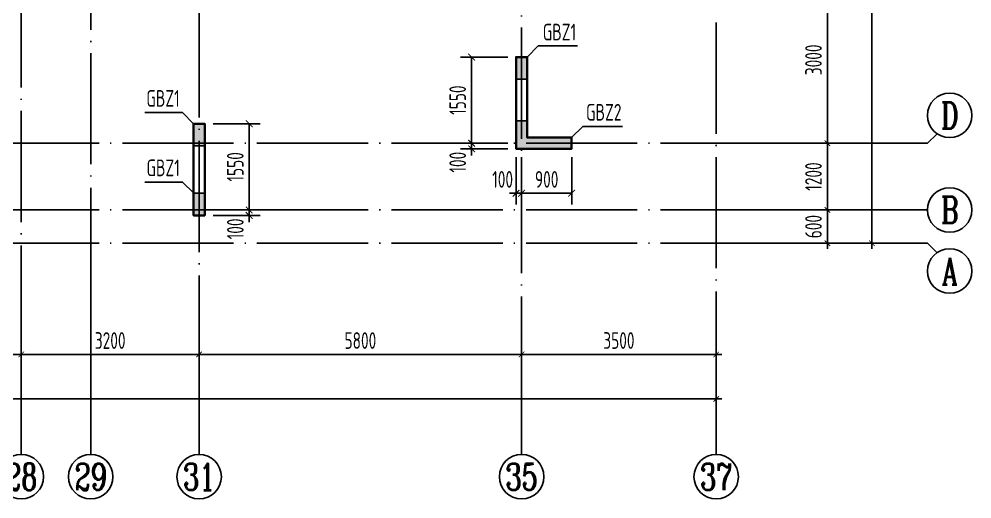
# Model space of a CAD drawing. Extents: x -1307975 to -76406, y -96289 to 379359.
# Drawn here: x -934397 to -917257, y 71868 to 80502 of the extents above; entities that cross this region are included whole.
import ezdxf
from ezdxf.enums import TextEntityAlignment as Align

# ---------------------------------------------------------------- set-up
doc = ezdxf.new("R2010")
doc.units = 0
doc.header["$LTSCALE"] = 1000
doc.linetypes.add('DOTE', pattern=[2.42, 2, -0.2, 0.02, -0.2])
doc.layers.get('0').update_dxf_attribs({"linetype": 'CONTINUOUS'})
doc.layers.get('DEFPOINTS').update_dxf_attribs({"linetype": 'CONTINUOUS'})
for name, color, linetype in [('A-AXIS', 1, 'CONTINUOUS'), ('A-DOTE', 10, 'DOTE'), ('AXIS_NUM', 7, 'CONTINUOUS'), ('S-Q墙实线', 6, 'CONTINUOUS'), ('S-Q墙标注', 3, 'CONTINUOUS'), ('S-X详图填充', 252, 'CONTINUOUS'), ('S-X详图实线', 4, 'CONTINUOUS'), ('S-Y一般标注', 3, 'CONTINUOUS'), ('S-Z柱编号', 6, 'CONTINUOUS')]:
    doc.layers.add(name, color=color, linetype=linetype)
doc.styles.add('TSSD_Axis', font='complex.shx', dxfattribs={"width": 0.7, "bigfont": 'hztxt.shx'})
doc.styles.add('TSSD_DIMENSION', font='Tssdeng.shx', dxfattribs={"width": 0.7, "bigfont": 'tssdchn.shx'})
doc.styles.add('TSSD_REIN', font='tssdeng.shx', dxfattribs={"width": 0.7, "height": 300, "bigfont": 'tssdchn.shx'})
doc.styles.add('结构文字', font='zstxt.shx', dxfattribs={"width": 0.7, "bigfont": 'zshz.shx'})
doc.dimstyles.new('STRUCK', dxfattribs={"dimtxt": 400, "dimasz": 121, "dimexe": 200, "dimexo": 150, "dimgap": 115, "dimtad": 1, "dimdec": 0, "dimdsep": 46, "dimtxsty": '结构文字', "dimblk": 'ARCHTICK', "dimcen": 400, "dimclrd": 3, "dimclre": 3, "dimclrt": 7, "dimadec": 0, "dimazin": 0, "dimtfac": 1, "dimtdec": 0, "dimtix": 1, "dimtmove": 2, "dimatfit": 3, "dimldrblk": '_DIMX', "dimfxl": 1, "dimtolj": 1, "dimtzin": 0, "dimarcsym": 0})
doc.dimstyles.new('TSSD_100_100', dxfattribs={"dimtxt": 300, "dimasz": 100, "dimexe": 100, "dimexo": 250, "dimgap": 100, "dimtad": 1, "dimdec": 0, "dimzin": 0, "dimdsep": 46, "dimtxsty": 'TSSD_DIMENSION', "dimblk": 'ARCHTICK', "dimcen": 0, "dimdle": 100, "dimclrt": 7, "dimadec": 0, "dimazin": 0, "dimtfac": 1, "dimtdec": 0, "dimtix": 1, "dimtmove": 2, "dimatfit": 3, "dimldrblk": 'ARCHTICK', "dimfxl": 1, "dimtolj": 1, "dimtzin": 0, "dimarcsym": 0})

# ---------------------------------------------------------------- blocks, each defined once
blk = doc.blocks.new('_ArchTick')
at = {"color": 0, "linetype": 'ByBlock', "const_width": 0.15}
blk.add_lwpolyline([(-0.5, -0.5), (0.5, 0.5)], dxfattribs=at)
blk = doc.blocks.new('*D306')
at = {"layer": 'DEFPOINTS', "color": 0, "transparency": 16777216}
for p in [(42100, 3600), (45300, 3600), (45300, 2600)]:
    blk.add_point(p, dxfattribs=at)
at = {"layer": 'S-Y一般标注', "color": 0, "lineweight": -2, "transparency": 16777216}
for p, q in [((42100, 3350), (42100, 2500)), ((45300, 3350), (45300, 2500)), ((42000, 2600), (45400, 2600))]:
    blk.add_line(p, q, dxfattribs=at)
at = {"layer": 'S-Y一般标注', "color": 0, "lineweight": -2, "transparency": 16777216, "xscale": 100, "yscale": 100, "zscale": 100, "rotation": 180}
blk.add_blockref('_ArchTick', (42100, 2600), dxfattribs=at)
at = {"layer": 'S-Y一般标注', "color": 0, "lineweight": -2, "transparency": 16777216, "xscale": 100, "yscale": 100, "zscale": 100}
blk.add_blockref('_ArchTick', (45300, 2600), dxfattribs=at)
at = {"layer": 'S-Y一般标注', "color": 7, "transparency": 16777216, "insert": (43700, 2850), "char_height": 300, "attachment_point": 5, "style": 'TSSD_DIMENSION'}
blk.add_mtext('\\A1;3200', dxfattribs=at)
blk = doc.blocks.new('ts_axno')
at = {"color": 0, "linetype": 'ByBlock', "lineweight": -2}
blk.add_circle((0, 0), 0.5, dxfattribs=at)
at = {"color": 0, "linetype": 'ByBlock', "lineweight": -2, "style": 'TSSD_Axis', "width": 0.7}
blk.add_attdef('A', text='', height=0.6, dxfattribs=at).set_placement((0, 0), align=Align.MIDDLE_CENTER)
blk = doc.blocks.new('*D307')
at = {"layer": 'DEFPOINTS', "color": 0, "transparency": 16777216}
for p in [(45300, 3600), (51100, 3600), (51100, 2600)]:
    blk.add_point(p, dxfattribs=at)
at = {"layer": 'S-Y一般标注', "color": 0, "lineweight": -2, "transparency": 16777216}
for p, q in [((45300, 3350), (45300, 2500)), ((51100, 3350), (51100, 2500)), ((45200, 2600), (51200, 2600))]:
    blk.add_line(p, q, dxfattribs=at)
at = {"layer": 'S-Y一般标注', "color": 0, "lineweight": -2, "transparency": 16777216, "xscale": 100, "yscale": 100, "zscale": 100, "rotation": 180}
blk.add_blockref('_ArchTick', (45300, 2600), dxfattribs=at)
at = {"layer": 'S-Y一般标注', "color": 0, "lineweight": -2, "transparency": 16777216, "xscale": 100, "yscale": 100, "zscale": 100}
blk.add_blockref('_ArchTick', (51100, 2600), dxfattribs=at)
at = {"layer": 'S-Y一般标注', "color": 7, "transparency": 16777216, "insert": (48200, 2850), "char_height": 300, "attachment_point": 5, "style": 'TSSD_DIMENSION'}
blk.add_mtext('\\A1;5800', dxfattribs=at)
blk = doc.blocks.new('*D308')
at = {"layer": 'DEFPOINTS', "color": 0, "transparency": 16777216}
for p in [(51100, 3600), (54600, 3600), (54600, 2600)]:
    blk.add_point(p, dxfattribs=at)
at = {"layer": 'S-Y一般标注', "color": 0, "lineweight": -2, "transparency": 16777216}
for p, q in [((51100, 3350), (51100, 2500)), ((54600, 3350), (54600, 2500)), ((51000, 2600), (54700, 2600))]:
    blk.add_line(p, q, dxfattribs=at)
at = {"layer": 'S-Y一般标注', "color": 0, "lineweight": -2, "transparency": 16777216, "xscale": 100, "yscale": 100, "zscale": 100, "rotation": 180}
blk.add_blockref('_ArchTick', (51100, 2600), dxfattribs=at)
at = {"layer": 'S-Y一般标注', "color": 0, "lineweight": -2, "transparency": 16777216, "xscale": 100, "yscale": 100, "zscale": 100}
blk.add_blockref('_ArchTick', (54600, 2600), dxfattribs=at)
at = {"layer": 'S-Y一般标注', "color": 7, "transparency": 16777216, "insert": (52850, 2850), "char_height": 300, "attachment_point": 5, "style": 'TSSD_DIMENSION'}
blk.add_mtext('\\A1;3500', dxfattribs=at)
blk = doc.blocks.new('*D309')
at = {"layer": 'DEFPOINTS', "color": 0, "transparency": 16777216}
for p in [(4600, 3600), (54600, 3600), (54600, 1800)]:
    blk.add_point(p, dxfattribs=at)
at = {"layer": 'S-Y一般标注', "color": 0, "lineweight": -2, "transparency": 16777216}
for p, q in [((4600, 3350), (4600, 1700)), ((54600, 3350), (54600, 1700)), ((4500, 1800), (54700, 1800))]:
    blk.add_line(p, q, dxfattribs=at)
at = {"layer": 'S-Y一般标注', "color": 0, "lineweight": -2, "transparency": 16777216, "xscale": 100, "yscale": 100, "zscale": 100, "rotation": 180}
blk.add_blockref('_ArchTick', (4600, 1800), dxfattribs=at)
at = {"layer": 'S-Y一般标注', "color": 0, "lineweight": -2, "transparency": 16777216, "xscale": 100, "yscale": 100, "zscale": 100}
blk.add_blockref('_ArchTick', (54600, 1800), dxfattribs=at)
at = {"layer": 'S-Y一般标注', "color": 7, "transparency": 16777216, "insert": (29600, 2050), "char_height": 300, "attachment_point": 5, "style": 'TSSD_DIMENSION'}
blk.add_mtext('\\A1;50000', dxfattribs=at)
blk = doc.blocks.new('*D313')
at = {"layer": 'DEFPOINTS', "color": 0, "transparency": 16777216}
for p in [(38900, 3600), (42100, 3600), (42100, 2600)]:
    blk.add_point(p, dxfattribs=at)
at = {"layer": 'S-Y一般标注', "color": 0, "lineweight": -2, "transparency": 16777216}
for p, q in [((38900, 3350), (38900, 2500)), ((42100, 3350), (42100, 2500)), ((38800, 2600), (42200, 2600))]:
    blk.add_line(p, q, dxfattribs=at)
at = {"layer": 'S-Y一般标注', "color": 0, "lineweight": -2, "transparency": 16777216, "xscale": 100, "yscale": 100, "zscale": 100, "rotation": 180}
blk.add_blockref('_ArchTick', (38900, 2600), dxfattribs=at)
at = {"layer": 'S-Y一般标注', "color": 0, "lineweight": -2, "transparency": 16777216, "xscale": 100, "yscale": 100, "zscale": 100}
blk.add_blockref('_ArchTick', (42100, 2600), dxfattribs=at)
at = {"layer": 'S-Y一般标注', "color": 7, "transparency": 16777216, "insert": (40500, 2850), "char_height": 300, "attachment_point": 5, "style": 'TSSD_DIMENSION'}
blk.add_mtext('\\A1;3200', dxfattribs=at)
blk = doc.blocks.new('*D314')
at = {"layer": 'DEFPOINTS', "color": 0, "transparency": 16777216}
for p in [(55600, 5200), (56600, 5200), (55600, 4600)]:
    blk.add_point(p, dxfattribs=at)
at = {"layer": 'S-Y一般标注', "color": 0, "lineweight": -2, "transparency": 16777216}
for p, q in [((55850, 5200), (56700, 5200)), ((56600, 5200), (56600, 5300)), ((56600, 4600), (56600, 5200)), ((55850, 4600), (56700, 4600)), ((56600, 4600), (56600, 4500))]:
    blk.add_line(p, q, dxfattribs=at)
at = {"layer": 'S-Y一般标注', "color": 0, "lineweight": -2, "transparency": 16777216, "xscale": 100, "yscale": 100, "zscale": 100}
for p, rotation in [((56600, 5200), 270), ((56600, 4600), 90)]:
    blk.add_blockref('_ArchTick', p, dxfattribs=dict(at, rotation=rotation))
at = {"layer": 'S-Y一般标注', "color": 7, "transparency": 16777216, "insert": (56350, 4900), "char_height": 300, "attachment_point": 5, "rotation": 90, "style": 'TSSD_DIMENSION'}
blk.add_mtext('\\A1;600', dxfattribs=at)
blk = doc.blocks.new('*D320')
at = {"layer": 'DEFPOINTS', "color": 0, "transparency": 16777216}
for p in [(55600, 17150), (57400, 17150), (55600, 4600)]:
    blk.add_point(p, dxfattribs=at)
at = {"layer": 'S-Y一般标注', "color": 0, "lineweight": -2, "transparency": 16777216}
for p, q in [((55850, 17150), (57500, 17150)), ((57400, 4500), (57400, 17250)), ((55850, 4600), (57500, 4600))]:
    blk.add_line(p, q, dxfattribs=at)
at = {"layer": 'S-Y一般标注', "color": 0, "lineweight": -2, "transparency": 16777216, "xscale": 100, "yscale": 100, "zscale": 100}
for p, rotation in [((57400, 17150), 90), ((57400, 4600), 270)]:
    blk.add_blockref('_ArchTick', p, dxfattribs=dict(at, rotation=rotation))
at = {"layer": 'S-Y一般标注', "color": 7, "transparency": 16777216, "insert": (57150, 10875), "char_height": 300, "attachment_point": 5, "rotation": 90, "style": 'TSSD_DIMENSION'}
blk.add_mtext('\\A1;12550', dxfattribs=at)
blk = doc.blocks.new('*D322')
at = {"layer": 'DEFPOINTS', "color": 0, "transparency": 16777216}
for p in [(55600, 6400), (56600, 6400), (55600, 5200)]:
    blk.add_point(p, dxfattribs=at)
at = {"layer": 'S-Y一般标注', "color": 0, "lineweight": -2, "transparency": 16777216}
for p, q in [((55850, 6400), (56700, 6400)), ((56600, 5100), (56600, 6500)), ((55850, 5200), (56700, 5200))]:
    blk.add_line(p, q, dxfattribs=at)
at = {"layer": 'S-Y一般标注', "color": 0, "lineweight": -2, "transparency": 16777216, "xscale": 100, "yscale": 100, "zscale": 100}
for p, rotation in [((56600, 6400), 90), ((56600, 5200), 270)]:
    blk.add_blockref('_ArchTick', p, dxfattribs=dict(at, rotation=rotation))
at = {"layer": 'S-Y一般标注', "color": 7, "transparency": 16777216, "insert": (56350, 5800), "char_height": 300, "attachment_point": 5, "rotation": 90, "style": 'TSSD_DIMENSION'}
blk.add_mtext('\\A1;1200', dxfattribs=at)
blk = doc.blocks.new('*D323')
at = {"layer": 'DEFPOINTS', "color": 0, "transparency": 16777216}
for p in [(55600, 9400), (56600, 9400), (55600, 6400)]:
    blk.add_point(p, dxfattribs=at)
at = {"layer": 'S-Y一般标注', "color": 0, "lineweight": -2, "transparency": 16777216}
for p, q in [((56600, 6300), (56600, 9500)), ((55850, 9400), (56700, 9400)), ((55850, 6400), (56700, 6400))]:
    blk.add_line(p, q, dxfattribs=at)
at = {"layer": 'S-Y一般标注', "color": 0, "lineweight": -2, "transparency": 16777216, "xscale": 100, "yscale": 100, "zscale": 100}
for p, rotation in [((56600, 9400), 90), ((56600, 6400), 270)]:
    blk.add_blockref('_ArchTick', p, dxfattribs=dict(at, rotation=rotation))
at = {"layer": 'S-Y一般标注', "color": 7, "transparency": 16777216, "insert": (56350, 7900), "char_height": 300, "attachment_point": 5, "rotation": 90, "style": 'TSSD_DIMENSION'}
blk.add_mtext('\\A1;3000', dxfattribs=at)
blk = doc.blocks.new('*D1584')
at = {"layer": 'DEFPOINTS', "color": 0, "transparency": 16777216}
for p in [(-926257, 78268), (-925457, 78268), (-925457, 78168)]:
    blk.add_point(p, dxfattribs=at)
at = {"layer": 'S-Q墙标注', "color": 3, "lineweight": -2, "transparency": 16777216}
for p, q in [((-926257, 78268), (-926257, 78389)), ((-925607, 78268), (-926457, 78268)), ((-925607, 78168), (-926457, 78168)), ((-926257, 78168), (-926257, 78268)), ((-926257, 78168), (-926257, 78047))]:
    blk.add_line(p, q, dxfattribs=at)
at = {"layer": 'S-Q墙标注', "color": 3, "lineweight": -2, "transparency": 16777216, "xscale": 121, "yscale": 121, "zscale": 121}
for p, rotation in [((-926257, 78268), 270), ((-926257, 78168), 90)]:
    blk.add_blockref('_ArchTick', p, dxfattribs=dict(at, rotation=rotation))
at = {"layer": 'S-Q墙标注', "color": 7, "transparency": 16777216, "insert": (-926507, 77927), "char_height": 300, "attachment_point": 5, "rotation": 90, "style": 'TSSD_REIN'}
blk.add_mtext('\\A1;100', dxfattribs=at)
blk = doc.blocks.new('_DIMX')
blk.add_line((-150, 0), (150, 0))
at = {"const_width": 50}
blk.add_lwpolyline([(-70, -70), (70, 70)], dxfattribs=at)
blk = doc.blocks.new('*D1585')
at = {"layer": 'DEFPOINTS', "color": 0, "transparency": 16777216}
for p in [(-926257, 79818), (-925457, 79818), (-925457, 78268)]:
    blk.add_point(p, dxfattribs=at)
at = {"layer": 'S-Q墙标注', "color": 3, "lineweight": -2, "transparency": 16777216}
for p, q in [((-925607, 79818), (-926457, 79818)), ((-926257, 78268), (-926257, 79818)), ((-925607, 78268), (-926457, 78268))]:
    blk.add_line(p, q, dxfattribs=at)
at = {"layer": 'S-Q墙标注', "color": 3, "lineweight": -2, "transparency": 16777216, "xscale": 121, "yscale": 121, "zscale": 121}
for p, rotation in [((-926257, 79818), 90), ((-926257, 78268), 270)]:
    blk.add_blockref('_ArchTick', p, dxfattribs=dict(at, rotation=rotation))
at = {"layer": 'S-Q墙标注', "color": 7, "transparency": 16777216, "insert": (-926507, 79043), "char_height": 300, "attachment_point": 5, "rotation": 90, "style": 'TSSD_REIN'}
blk.add_mtext('\\A1;1550', dxfattribs=at)
blk = doc.blocks.new('*D1586')
at = {"layer": 'DEFPOINTS', "color": 0, "transparency": 16777216}
for p in [(-925357, 78168), (-924457, 78168), (-925357, 77368)]:
    blk.add_point(p, dxfattribs=at)
at = {"layer": 'S-Q墙标注', "color": 3, "lineweight": -2, "transparency": 16777216}
for p, q in [((-925357, 78018), (-925357, 77168)), ((-924457, 78018), (-924457, 77168)), ((-924457, 77368), (-925357, 77368))]:
    blk.add_line(p, q, dxfattribs=at)
at = {"layer": 'S-Q墙标注', "color": 3, "lineweight": -2, "transparency": 16777216, "xscale": 121, "yscale": 121, "zscale": 121, "rotation": 180}
blk.add_blockref('_ArchTick', (-925357, 77368), dxfattribs=at)
at = {"layer": 'S-Q墙标注', "color": 3, "lineweight": -2, "transparency": 16777216, "xscale": 121, "yscale": 121, "zscale": 121}
blk.add_blockref('_ArchTick', (-924457, 77368), dxfattribs=at)
at = {"layer": 'S-Q墙标注', "color": 7, "transparency": 16777216, "insert": (-924907, 77618), "char_height": 300, "attachment_point": 5, "style": 'TSSD_REIN'}
blk.add_mtext('\\A1;900', dxfattribs=at)
blk = doc.blocks.new('*D1587')
at = {"layer": 'DEFPOINTS', "color": 0, "transparency": 16777216}
for p in [(-925457, 78168), (-925357, 78168), (-925457, 77368)]:
    blk.add_point(p, dxfattribs=at)
at = {"layer": 'S-Q墙标注', "color": 3, "lineweight": -2, "transparency": 16777216}
for p, q in [((-925457, 78018), (-925457, 77168)), ((-925357, 78018), (-925357, 77168)), ((-925457, 77368), (-925578, 77368)), ((-925357, 77368), (-925457, 77368)), ((-925357, 77368), (-925236, 77368))]:
    blk.add_line(p, q, dxfattribs=at)
at = {"layer": 'S-Q墙标注', "color": 3, "lineweight": -2, "transparency": 16777216, "xscale": 121, "yscale": 121, "zscale": 121}
blk.add_blockref('_ArchTick', (-925457, 77368), dxfattribs=at)
at = {"layer": 'S-Q墙标注', "color": 3, "lineweight": -2, "transparency": 16777216, "xscale": 121, "yscale": 121, "zscale": 121, "rotation": 180}
blk.add_blockref('_ArchTick', (-925357, 77368), dxfattribs=at)
at = {"layer": 'S-Q墙标注', "color": 7, "transparency": 16777216, "insert": (-925699, 77618), "char_height": 300, "attachment_point": 5, "style": 'TSSD_REIN'}
blk.add_mtext('\\A1;100', dxfattribs=at)
blk = doc.blocks.new('*D1588')
at = {"layer": 'DEFPOINTS', "color": 0, "transparency": 16777216}
for p in [(-931057, 77068), (-931057, 76968), (-930257, 77068)]:
    blk.add_point(p, dxfattribs=at)
at = {"layer": 'S-Q墙标注', "color": 3, "lineweight": -2, "transparency": 16777216}
for p, q in [((-930257, 77068), (-930257, 77189)), ((-930907, 77068), (-930057, 77068)), ((-930907, 76968), (-930057, 76968)), ((-930257, 76968), (-930257, 77068)), ((-930257, 76968), (-930257, 76847))]:
    blk.add_line(p, q, dxfattribs=at)
at = {"layer": 'S-Q墙标注', "color": 3, "lineweight": -2, "transparency": 16777216, "xscale": 121, "yscale": 121, "zscale": 121}
for p, rotation in [((-930257, 77068), 270), ((-930257, 76968), 90)]:
    blk.add_blockref('_ArchTick', p, dxfattribs=dict(at, rotation=rotation))
at = {"layer": 'S-Q墙标注', "color": 7, "transparency": 16777216, "insert": (-930507, 76727), "char_height": 300, "attachment_point": 5, "rotation": 90, "style": 'TSSD_REIN'}
blk.add_mtext('\\A1;100', dxfattribs=at)
blk = doc.blocks.new('*D1589')
at = {"layer": 'DEFPOINTS', "color": 0, "transparency": 16777216}
for p in [(-931057, 78618), (-930257, 78618), (-931057, 77068)]:
    blk.add_point(p, dxfattribs=at)
at = {"layer": 'S-Q墙标注', "color": 3, "lineweight": -2, "transparency": 16777216}
for p, q in [((-930907, 78618), (-930057, 78618)), ((-930257, 77068), (-930257, 78618)), ((-930907, 77068), (-930057, 77068))]:
    blk.add_line(p, q, dxfattribs=at)
at = {"layer": 'S-Q墙标注', "color": 3, "lineweight": -2, "transparency": 16777216, "xscale": 121, "yscale": 121, "zscale": 121}
for p, rotation in [((-930257, 78618), 90), ((-930257, 77068), 270)]:
    blk.add_blockref('_ArchTick', p, dxfattribs=dict(at, rotation=rotation))
at = {"layer": 'S-Q墙标注', "color": 7, "transparency": 16777216, "insert": (-930507, 77843), "char_height": 300, "attachment_point": 5, "rotation": 90, "style": 'TSSD_REIN'}
blk.add_mtext('\\A1;1550', dxfattribs=at)
blk = doc.blocks.new('20210726.16395156')
at = {"layer": 'A-AXIS'}
for p, q in [((58400, 6400), (58571.6, 6571.7)), ((55600, 6400), (58400, 6400)), ((55600, 5200), (58400, 5200)), ((55600, 4600), (58400, 4600)), ((58400, 4600), (58571.6, 4428.4)), ((42100, 3600), (42100, 800)), ((43350, 3600.3), (43350, 800.3)), ((45300, 3600), (45300, 800)), ((51100, 3600), (51100, 800)), ((54600, 3600), (54600, 800))]:
    blk.add_line(p, q, dxfattribs=at)
at = {"layer": 'A-DOTE'}
for p, q in [((54600, 18249.9), (54600, 3600)), ((45299.8, 13700), (45300, 3600)), ((43350, 3600.2), (43350, 11500)), ((51100, 10900), (51100, 3600)), ((42100, 9400), (42100, 3600)), ((55600, 6400), (3600, 6400)), ((55600, 5200), (3600, 5200)), ((55600, 4600), (3600, 4600))]:
    blk.add_line(p, q, dxfattribs=at)
at = {"layer": 'A-AXIS'}
ref = blk.add_blockref('ts_axno', (58800, 6900), dxfattribs=dict(at, xscale=-800, yscale=800, zscale=800, rotation=180))
ref.add_attrib('C', 'D', dxfattribs={"layer": 'AXIS_NUM', "height": 480, "style": 'TSSD_Axis', "width": 0.7}).set_placement((58800, 6900), align=Align.MIDDLE_CENTER)
ref = blk.add_blockref('ts_axno', (58800, 5200), dxfattribs=dict(at, xscale=-800, yscale=800, zscale=800))
ref.add_attrib('A', 'B', dxfattribs={"layer": 'AXIS_NUM', "height": 480, "style": 'TSSD_Axis', "width": 0.7}).set_placement((58800, 5200), align=Align.MIDDLE_CENTER)
ref = blk.add_blockref('ts_axno', (58800, 4100), dxfattribs=dict(at, xscale=-800, yscale=800, zscale=800))
ref.add_attrib('F', 'A', dxfattribs={"layer": 'AXIS_NUM', "height": 480, "style": 'TSSD_Axis', "width": 0.7}).set_placement((58800, 4100), align=Align.MIDDLE_CENTER)
ref = blk.add_blockref('ts_axno', (42100, 400), dxfattribs=dict(at, xscale=-800, yscale=800, zscale=800, rotation=180))
ref.add_attrib('19', '28', dxfattribs={"layer": 'AXIS_NUM', "height": 480, "style": 'TSSD_Axis', "width": 0.7}).set_placement((42100, 400), align=Align.MIDDLE_CENTER)
ref = blk.add_blockref('ts_axno', (43350, 400.3), dxfattribs=dict(at, xscale=-800, yscale=800, zscale=800, rotation=180))
ref.add_attrib('5', '29', dxfattribs={"layer": 'AXIS_NUM', "height": 480, "style": 'TSSD_Axis', "width": 0.7}).set_placement((43350, 400.3), align=Align.MIDDLE_CENTER)
ref = blk.add_blockref('ts_axno', (45300, 400), dxfattribs=dict(at, xscale=-800, yscale=800, zscale=800, rotation=180))
ref.add_attrib('19', '31', dxfattribs={"layer": 'AXIS_NUM', "height": 480, "style": 'TSSD_Axis', "width": 0.7}).set_placement((45300, 400), align=Align.MIDDLE_CENTER)
ref = blk.add_blockref('ts_axno', (51100, 400), dxfattribs=dict(at, xscale=-800, yscale=800, zscale=800, rotation=180))
ref.add_attrib('22', '35', dxfattribs={"layer": 'AXIS_NUM', "height": 480, "style": 'TSSD_Axis', "width": 0.7}).set_placement((51100, 400), align=Align.MIDDLE_CENTER)
ref = blk.add_blockref('ts_axno', (54600, 400), dxfattribs=dict(at, xscale=-800, yscale=800, zscale=800, rotation=180))
ref.add_attrib('23', '37', dxfattribs={"layer": 'AXIS_NUM', "height": 480, "style": 'TSSD_Axis', "width": 0.7}).set_placement((54600, 400), align=Align.MIDDLE_CENTER)
at = {"layer": 'S-Y一般标注'}
for base, p1, p2, picture, middle in [((57400, 17150), (55600, 4600), (55600, 17150), '*D320', (57150, 10875)), ((56600, 9400), (55600, 6400), (55600, 9400), '*D323', (56350, 7900)), ((56600, 6400), (55600, 5200), (55600, 6400), '*D322', (56350, 5800)), ((56600, 5200), (55600, 4600), (55600, 5200), '*D314', (56350, 4900))]:
    dim = blk.add_linear_dim(base=base, p1=p1, p2=p2, angle=90, dimstyle='TSSD_100_100', dxfattribs=at)
    dim.commit()
    dim.dimension.update_dxf_attribs({"geometry": picture, "text_midpoint": middle})
for base, p1, p2, picture, middle in [((54600, 1800), (4600, 3600), (54600, 3600), '*D309', (29600, 2050)), ((42100, 2600.1), (38900, 3600.1), (42100, 3600.1), '*D313', (40500, 2850.1)), ((45300, 2600.1), (42100, 3600.1), (45300, 3600.1), '*D306', (43700, 2850.1)), ((51100, 2600), (45300, 3600), (51100, 3600), '*D307', (48200, 2850)), ((54600, 2600), (51100, 3600), (54600, 3600), '*D308', (52850, 2850))]:
    dim = blk.add_linear_dim(base=base, p1=p1, p2=p2, dimstyle='TSSD_100_100', dxfattribs=at)
    dim.commit()
    dim.dimension.update_dxf_attribs({"geometry": picture, "text_midpoint": middle})

msp = doc.modelspace()

# ---------------------------------------------------------------- hatches: boundary and pattern name
at = {"layer": 'S-X详图填充'}
h = msp.add_hatch(color=256, dxfattribs=at)
h.dxf.hatch_style = 1
h.paths.add_polyline_path([(-925457.5, 79418.44), (-925257.5, 79418.44), (-925257.5, 79818.44), (-925457.5, 79818.44)])
h = msp.add_hatch(color=256, dxfattribs=at)
h.dxf.hatch_style = 1
h.paths.add_polyline_path([(-931259.99, 78218.43), (-931059.99, 78218.43), (-931059.99, 78618.43), (-931259.99, 78618.43)])
h = msp.add_hatch(color=256, dxfattribs=at)
h.dxf.hatch_style = 1
h.paths.add_polyline_path([(-925257.5, 78668.44), (-925457.5, 78668.44), (-925457.5, 78168.44), (-924457.5, 78168.44), (-924457.5, 78368.44), (-925257.5, 78368.44)])
h = msp.add_hatch(color=256, dxfattribs=at)
h.dxf.hatch_style = 1
h.paths.add_polyline_path([(-931257.47, 76968.43), (-931057.47, 76968.43), (-931057.47, 77368.43), (-931257.47, 77368.43)])

# ---------------------------------------------------------------- linework, layer by layer
at = {"layer": 'S-Q墙实线', "lineweight": 35}
msp.add_lwpolyline([(-925257.48, 78368.44), (-924457.47, 78368.44), (-924457.47, 78168.44), (-925457.48, 78168.44), (-925457.48, 79818.44), (-925257.48, 79818.44)], close=True, dxfattribs=at)
for points in [[(-931257.51, 78268.45), (-931257.48, 78618.43), (-931057.48, 78618.42), (-931057.51, 78268.43)], [(-931057.51, 78268.44), (-931057.48, 76968.43), (-931257.48, 76968.43), (-931257.51, 78268.44)]]:
    msp.add_lwpolyline(points, dxfattribs=at)
at = {"layer": 'S-X详图实线'}
for points in [[(-925457.5, 79418.44), (-925257.5, 79418.44), (-925257.5, 79818.44), (-925457.5, 79818.44), (-925457.5, 79418.44)], [(-931259.99, 78218.43), (-931059.99, 78218.43), (-931059.99, 78618.43), (-931259.99, 78618.43), (-931259.99, 78218.43)], [(-925257.5, 78668.44), (-925457.5, 78668.44), (-925457.5, 78168.44), (-924457.5, 78168.44), (-924457.5, 78368.44), (-925257.5, 78368.44), (-925257.5, 78668.44)], [(-931257.47, 76968.43), (-931057.47, 76968.43), (-931057.47, 77368.43), (-931257.47, 77368.43), (-931257.47, 76968.43)]]:
    msp.add_lwpolyline(points, close=True, dxfattribs=at)
at = {"layer": 'S-Z柱编号', "color": 7}
for points in [[(-925257.47, 79818.44), (-925057.47, 80018.44), (-924353.6, 80018.44)], [(-931257.47, 78618.43), (-931457.47, 78818.43), (-932136.08, 78818.43)], [(-924457.47, 78368.44), (-924257.47, 78568.44), (-923542.26, 78568.44)], [(-931254.96, 77368.43), (-931454.96, 77568.43), (-932133.56, 77568.43)]]:
    msp.add_lwpolyline(points, dxfattribs=at)

# ---------------------------------------------------------------- block references
at = {"layer": 'A-DOTE'}
msp.add_blockref('20210726.16395156', (-976457.46, 71868.39), dxfattribs=at)

# ---------------------------------------------------------------- texts
at = {"layer": 'S-Z柱编号', "color": 7, "style": 'TSSD_REIN', "width": 0.7}
for s, p in [('GBZ1', (-924975.84, 80027.72)), ('GBZ1', (-932105.99, 78835.18)), ('GBZ2', (-924197.27, 78585.28)), ('GBZ1', (-932103.48, 77585.18))]:
    msp.add_text(s, height=300, dxfattribs=at).set_placement(p, align=Align.BOTTOM_LEFT)

# ---------------------------------------------------------------- dimensions: what is measured, and where the dimension line sits
at = {"layer": 'S-Q墙标注'}
for base, p1, p2, angle, picture, middle in [((-926257.47, 79818.44), (-925457.47, 78268.44), (-925457.47, 79818.44), 90, '*D1585', (-926507.47, 79043.44)), ((-930257.47, 78618.43), (-931057.47, 77068.44), (-931057.47, 78618.43), 90, '*D1589', (-930507.47, 77843.44)), ((-925357.46, 77368.44), (-924457.47, 78168.44), (-925357.46, 78168.44), 180, '*D1586', (-924907.47, 77618.44))]:
    dim = msp.add_linear_dim(base=base, p1=p1, p2=p2, angle=angle, dimstyle='STRUCK', override={"dimtxt": 300, "dimgap": 100, "dimtxsty": 'TSSD_REIN'}, dxfattribs=at)
    dim.commit()
    dim.dimension.update_dxf_attribs({"geometry": picture, "text_midpoint": middle})
for base, p1, p2, angle, picture, middle in [((-926257.47, 78268.44), (-925457.47, 78168.44), (-925457.47, 78268.44), 90, '*D1584', (-926507.47, 77926.52)), ((-925457.47, 77368.44), (-925357.46, 78168.44), (-925457.47, 78168.44), 180, '*D1587', (-925699.4, 77618.44)), ((-930257.47, 77068.44), (-931057.47, 76968.43), (-931057.47, 77068.44), 90, '*D1588', (-930507.47, 76726.51))]:
    dim = msp.add_linear_dim(base=base, p1=p1, p2=p2, angle=angle, dimstyle='STRUCK', override={"dimtxt": 300, "dimgap": 100, "dimtxsty": 'TSSD_REIN'}, dxfattribs=at)
    dim.commit()
    dim.dimension.update_dxf_attribs({"geometry": picture, "text_midpoint": middle, "dimtype": 160})

doc.saveas('drawing.dxf')
